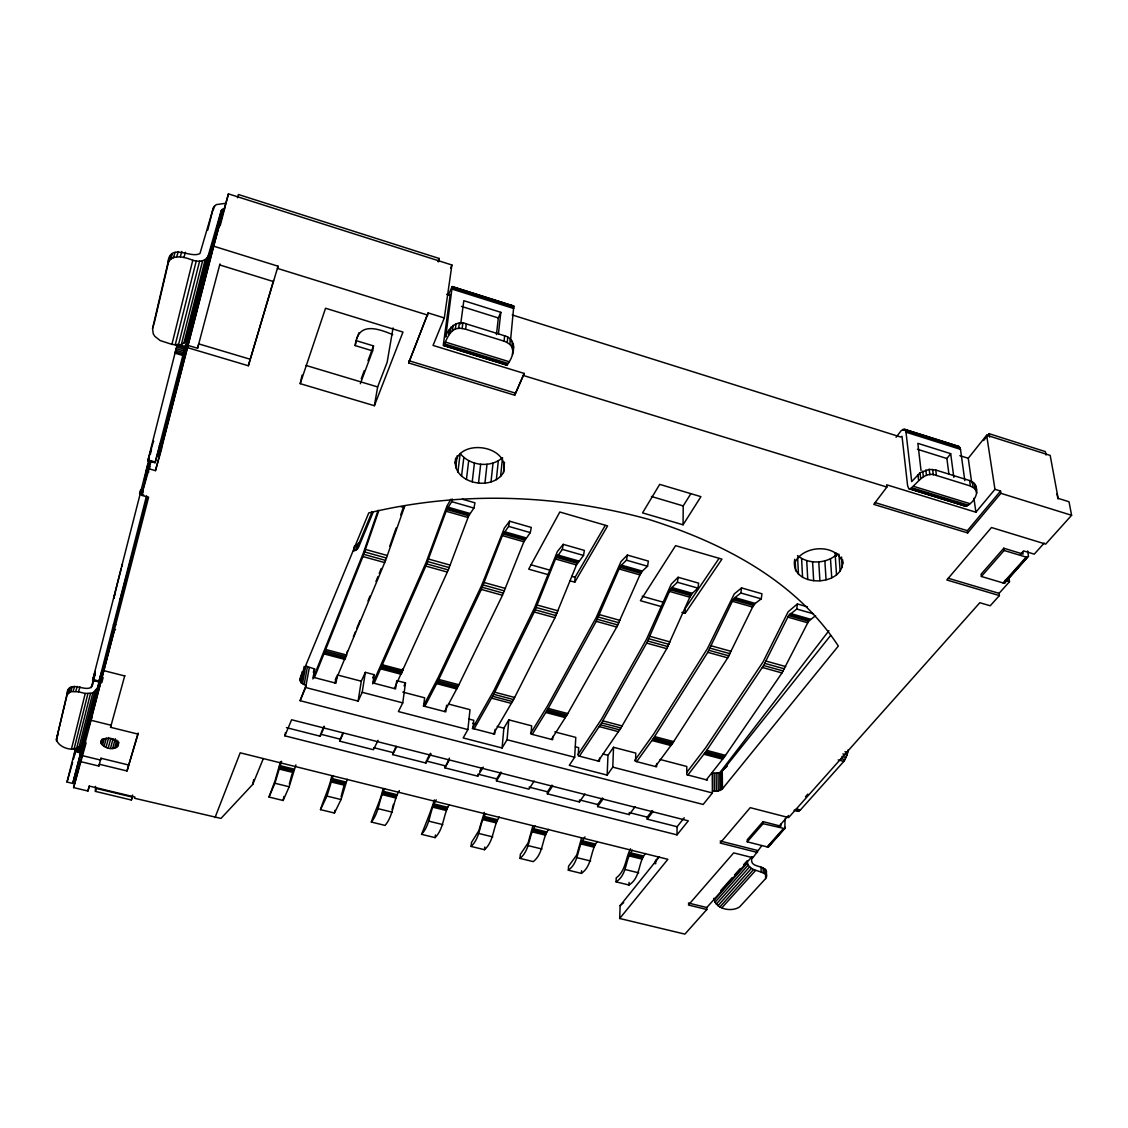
<?xml version="1.0" encoding="UTF-8"?>
<svg xmlns="http://www.w3.org/2000/svg" width="1128" height="1128" viewBox="0 0 1128 1128"><rect width="100%" height="100%" fill="white"/><g stroke="black" fill="none" stroke-linecap="round" stroke-linejoin="round"><path stroke-width="1.5" d="M1005.386 581.484L1004.851 582.852L1003.088 582.95L981.388 576.464L981.078 574.222L1003.765 548.222L1023.096 554.088L1022.729 551.832M681.862 612.391L685.189 613.322L685.218 608.429L718.987 558.459M683.074 524.788L700.925 496.658L659.697 484.377L642.537 512.887L683.074 524.788L683.216 505.908L690.66 494.022M285.497 732.565L284.876 735.837L677.011 834.875L677.096 826.725L684.259 817.758M95.429 791.391L96.247 788.444L132.286 797.101L131.37 800.02L95.429 791.391L95.513 786.399M656.637 763.529L656.581 766.828L635.543 761.344L635.783 753.109L613.533 747.286L607.978 755.309L607.16 775.105L569.288 765.334L574.674 757.269L575.788 737.388L554.807 731.903M655.678 863.808L655.735 860.396L658.498 857.576M677.096 826.725L647.204 819.154L647.246 817.123L652.21 810.651M100.857 742.633L100.885 741.35C104.749 735.541 117.552 738.516 118.073 745.58C114.111 751.135 103.423 748.47 100.857 742.633L101.746 739.333M630.51 848.778C625.307 858.493 626.026 870.605 616.212 877.88L616.071 881.856L628.987 885.015L629.057 882.364M602.408 797.947L597.699 804.546L597.614 806.576L629.241 814.599L629.297 812.569L647.246 817.123M751.699 856.984L706.805 907.532L706.819 909.506L684.907 934.125L619.695 918.488L620.118 905.615L659.316 856.885M607.16 775.105L612.772 767.139L613.533 747.286M599.574 758.101L599.419 761.372L578.227 755.873L578.678 747.667L575.379 746.806M510.476 341.079L513.776 306.083L452.215 286.582L448.324 294.831M224.74 203.421L216.125 204.647L213.291 208.031L199.994 253.447C190.463 259.214 169.369 241.406 167.719 263.726L152.576 328.445L153.211 333.747L154.832 336.327L160.12 340.529L171.907 344.378L178.421 345.097L181.354 344.533L185.612 341.756L189.391 330.264L155.044 462.762L160.698 443.05L157.708 454.824M581.399 838.513L576.803 854.911L568.568 866.205L568.343 870.196L581.413 873.396L581.554 870.731M551.959 785.088L547.503 791.8L547.362 793.83L579.411 801.952L579.524 799.935M569.851 580.793L574.786 582.189L575.083 577.282L605.172 525.521M552.861 736.415L552.635 739.714L531.034 734.074L531.655 725.84L508.798 719.847L503.863 728.166L502.087 747.991L463.171 737.938L467.894 729.576L469.995 709.681L448.436 704.041M548.56 829.348C541.581 839.317 543.724 853.318 533.262 861.623L520.022 858.394L520.332 854.389L528.115 842.898L532.726 826.401M155.072 462.706L147.824 460.717L177.293 344.153M502.087 747.991L507.064 739.728L508.798 719.847M534.164 781.055L528.933 789.149L496.461 780.914L496.644 778.884L500.832 772.06M495.15 729.266L494.684 734.187L472.914 728.533L473.76 720.313L468.684 718.987M484.349 812.357L478.808 830.744L471.49 842.433L471.081 846.437L484.49 849.708L484.744 847.043M446.603 294.323L449.48 295.226L450.185 294.478L443.276 345.379L506.796 365.105C513.86 357.294 518.415 339.486 504.653 335.806L466.315 323.877C455.895 318.787 446.448 331.463 445.729 336.976L452.215 286.582M444.305 317.955L428.118 312.907L408.674 362.962L514.706 395.209L524.196 373.439L433.039 345.422L444.305 317.955L451.905 264.995L228.448 193.875L213.502 246.13L155.467 470.644L148.247 468.613L150.532 460.633M514.706 395.209L524.196 373.439M449.423 758.157L444.883 767.83L477.779 776.177L477.99 774.146M455.754 458.01C450.326 483.094 491.977 492.273 503.455 472.505L504.498 462.24M794.746 559.262C789.064 588.463 845.704 587.505 842.63 559.77M512.408 354.643L513.451 344.012M500.592 476.467L502.524 457.672C490.652 468.275 469.882 465.949 460.196 453.47L457.855 472.237M513.113 352.049L511.802 346.761L509.856 344.421L510.42 339.077M496.348 479.668L498.308 460.887M511.802 346.761L512.352 341.417M752.221 856.998C748.414 868.475 763.289 864.231 766.42 871.183L765.503 873.721M713.911 898.24C715.293 909.253 731.564 912.425 739.63 906.884L765.644 878.571L766.561 876.033L765.898 869.899M509.856 344.421L507.219 342.517L507.797 337.159M507.219 342.517L504.075 341.164L504.653 335.806M491.004 481.91L493.021 463.143M769.282 845.394L768.676 846.677L767.139 846.874L747.258 841.826L763.092 823.68L784.806 828.657L785.074 818.914M484.941 483.052L487.014 464.285M496.447 334.607L498.336 317.955L500.832 312.329L463.819 300.697L460.703 323.976M498.407 333.973L500.832 312.329M434.379 799.893C430.713 811.709 426.017 823.144 421.534 834.325L435.112 837.639L435.422 834.974M478.54 483.01L480.669 464.257M446.589 705.254L445.814 711.853L423.592 706.058L424.65 697.809L402.837 692.098M472.237 481.797L474.423 463.044M466.442 479.485L468.684 460.732M396.097 746.313L392.6 754.576L425.947 763.036L426.201 761.005L445.109 765.799M461.535 476.227L463.834 457.474M455.656 467.767L457.164 455.825M687.911 774.992L705.804 751.727L763.585 665.52L788.613 615.55L796.749 609.035L797.383 603.959L807.436 606.85M835.82 556.315L836.243 553.016M504.075 341.164L465.624 329.221L466.315 323.877M443.586 345.661C447.492 337.935 450.805 326.373 462.142 328.516L462.861 323.172M598.249 761.076L620.908 727.983L666.747 648.656L689.842 597.191L692.282 593.328L697.964 588.139L698.627 583.148L678.111 577.268L671.273 584.092L646.471 639.379L601.633 718.987L578.058 754.435M655.41 766.518L672.753 742.985L727.715 657.864L752.602 607.061L755.21 603.409L761.273 598.855L761.95 593.779L741.547 587.914L734.243 593.948L707.538 648.445L653.69 733.99L634.585 760.653M458.631 328.53L459.35 323.186M455.303 329.249L456.036 323.905M794.084 810.299L798.13 811.342L800.415 809.946L843.829 761.4L847.114 755.069L848.115 749.88M452.413 330.617L453.146 325.287M467.894 729.576L398.395 711.556L402.752 702.871L405.488 682.919L396.746 680.621L395.575 688.884L372.903 682.948L374.172 674.671L365.345 672.359L361.27 681.213L358.112 701.108L305.646 687.502L300.104 700.699L703.153 804.461L712.402 792.97L712.276 773.145L719.777 772.75L727.292 766.194M579.411 756.183L601.619 722.879L646.668 643.101L669.482 591.396L671.865 587.519L677.42 582.274L678.111 577.268M636.728 761.64L653.732 737.952L707.778 652.322L732.368 601.28L734.934 597.6L740.842 593.004L741.547 587.914M448.662 334.931L449.409 329.587M450.142 332.563L450.89 327.219M399.312 790.615C392.727 801.514 393.658 815.332 385.085 825.414L371.338 822.058C374.834 811.088 380.559 800.711 382.942 789.121M438.651 261.795L439.159 258.467L238.403 194.509L237.486 197.795M408.674 362.962L428.118 312.907M162.488 445.884L159.527 445.419M358.112 701.108L362.215 692.31L365.345 672.359M331.717 776.36C329.207 787.922 323.947 798.539 320.493 809.636L334.424 813.034L334.861 810.355M551.437 739.404L566.961 714.997L616.748 627.041L639.943 574.899L642.297 571.106L647.543 566.242L648.374 561.109L627.351 555.061L621.02 561.518L596.233 617.467L547.588 705.86L530.541 733.496M378.091 740.32L373.424 749.711L339.627 741.138L342.912 732.763M493.486 733.877L513.564 699.571L554.948 617.721L576.479 564.945L583.529 555.427L584.36 550.408L563.21 544.345L557.359 551.578L534.348 608.288L493.965 690.435L472.308 728.674M532.233 734.384L547.404 709.822L596.218 621.345L619.089 568.949L621.401 565.128L626.491 560.193L627.351 555.061M474.127 728.857L493.726 694.312L534.263 611.996L555.498 558.98L562.35 549.378L563.21 544.345M356.603 545.346L354.347 546.29L353.515 551.141L355.771 550.21L356.603 545.346L359.437 542.328L372.169 511.633M355.771 550.21L357.505 548.857L358.337 543.992M357.505 548.857L359.437 542.328M286.427 727.645L320.183 736.217L320.535 734.173L339.965 739.108M393.052 327.952L387.144 362.328L377.654 386.932L374.383 405.713L300.217 383.661L302.064 375.145M300.104 700.699L306.026 685.415L301.134 682.694L300.189 678.943L368.757 512.916C460.746 490.793 557.584 494.29 648.6 519.345C721.864 542.54 795.169 579.961 838.33 646.048L722.456 788.81L718.198 791.024L712.388 790.897M302.445 683.822L305.744 665.999L314.642 668.989L313.147 677.251L335.989 683.201L337.385 674.953L361.27 681.213M372.607 350.893L373.509 345.915L356.152 340.628L355.207 345.591L372.607 350.893L360.34 383.689M304.109 684.752L307.394 666.93M280.534 761.569L275.119 780.505L269 797.045L283.114 800.499L283.847 796.481M305.646 687.502L309.312 667.607M300.302 681.453L302.121 671.724M301.134 682.694L304.151 666.493M299.977 680.17L300.88 675.305M444.587 711.528L458.179 686.219L502.468 595.302L523.857 541.764L530.315 532.613L531.288 527.439L509.616 521.206L504.343 528.087L481.6 585.573L438.468 676.941L423.395 706.015M424.833 706.382L438.073 680.903L481.318 589.422L502.369 535.631L508.615 526.381L509.616 521.206M148.247 468.613L141.493 495.305L148.586 497.279L73.616 787.598L87.928 791.024L89.267 786.075L134.937 797.059L134.542 798.271L220.975 818.42L252.757 784.383L253.715 779.603M394.321 688.559L448.295 569.936L468.684 515.806L473.915 508.065L474.973 502.848L462.325 499.196M93.145 679.282C94.512 700.841 67.581 674.502 66.806 694.975L56.4 739.446C58.755 749.048 78.354 753.631 83.049 743.437L101.393 672.965L98.813 681.946L92.651 680.114L149.361 457.926M374.172 683.272L425.792 566.087L446.744 509.518L451.764 501.678L452.314 499.069M975.494 489.989C977.285 485.731 973.633 481.6 969.615 480.556L935.746 470.024L929.204 469.375L920.011 472.773L911.706 481.628L905.995 432.179L904.896 429.486L901.399 430.374L896.055 437.326M975.593 485.435C979.442 493.599 973.337 503.44 965.681 506.26L908.731 488.579L907.603 485.674L902.019 436.31L900.595 437.015L512.211 314.952M98.813 681.946L146.555 495.784M153.436 441.739L153.577 441.02L153.295 441.866M56.4 739.446L68.258 690.054M154.183 323.186L169.341 258.467M213.502 246.13L278.038 266.208L277.502 268.408L427.78 315.135M71.515 748.78L85.234 693.48L92.82 692.944L97.234 688.165M171.907 344.378L192.775 260.3C185.246 257.113 171.414 253.208 167.719 263.726M187.248 347.565L248.343 365.754L273.512 280.519M616.071 881.856C627.69 874.341 624.757 859.804 632.357 850.23M628.987 885.015C640.774 877.626 637.729 862.99 645.428 853.473M74.025 749.119L87.857 693.861M175.192 345.041L196.23 261.047C200.615 261.583 206.41 260.681 208.144 255.971L221.215 210.541L224.585 208.765L228.448 193.875M115.578 629.509L113.138 631.003L72.742 783.424L67.017 782.042L75.505 748.456L81.385 749.894L85.686 734.131L83.712 741.519M568.343 870.196C579.792 861.891 576.634 846.747 585.009 836.905M581.413 873.396C592.567 865.543 589.944 851.231 597.304 841.488M75.787 748.936L74.476 754.124L74.8 753.067M150.221 454.528L151.505 449.423M93.948 678.591L95.288 673.247L92.143 684.245M76.507 748.907L90.437 693.678M144.525 478.864L146.203 472.223M178.421 345.097L199.6 261.188M144.722 479.513L146.062 474.169L144.708 478.808M207.707 230.182L213.291 208.031M213.46 209.554L214.32 206.142M131.37 800.02L132.639 795M455.106 463.129C460.027 437.297 511.125 445.898 503.455 472.505M520.022 858.394C530.301 849.948 528.271 836.045 535.165 826.02M149.827 465.808L150.644 462.55M78.791 748.16L92.82 692.944M181.354 344.533L202.659 260.681M484.49 849.708C494.247 840.938 492.598 827.247 499.21 817.067M121.175 568.667L113.674 598.503L115.437 592.51M80.722 746.947L94.822 691.718M183.808 343.391L205.211 259.595M82.175 745.326L96.331 690.082M185.612 341.756L207.087 257.988M72.742 783.424L81.385 749.894M186.642 339.739L208.144 255.971M471.081 846.437C480.641 837.54 479.132 823.933 485.632 813.683M91.213 687.671L91.974 684.809M149.404 467.443L149.079 468.698M147.542 496.658L110.685 638.984L113.138 631.003M158.188 455.359L159.499 450.255M160.317 447.816L221.624 209.794M87.758 728.914L113.745 630.411M161.431 445.518L222.371 209.216M114.548 629.988L88.675 727.616M161.896 446.815L223.386 208.863M80.342 761.555L98.855 766.053L99.349 764.248L126.999 770.974L138.081 733.073M421.534 834.325C430.699 824.582 429.289 810.524 436.24 799.822M435.112 837.639C444.108 828.417 442.994 815.036 449.212 804.616M101.802 682.637L103.127 677.519M220.186 225.755L224.585 208.765M371.338 822.058C379.332 812.259 378.952 799.244 384.634 788.528M392.135 809.368L393.446 804.349M320.493 809.636L326.965 796.086L333.155 775.711M341.079 796.777L344.153 784.989M334.424 813.034L341.051 799.54L347.269 779.222M146.428 471.335L149.192 461.479M289.346 784.016L292.025 773.85M283.114 800.499L289.177 786.766L295.903 764.855M187.868 345.379L197.569 348.27L219.96 263.952M114.633 748.231L116.818 740.01M116.269 747.61L118.003 741.025M117.439 746.708L118.299 743.408M118.073 745.58L118.933 742.294M269 797.045L274.908 783.255L281.591 761.287M112.659 748.527L115.282 738.657M108.203 748.09L110.854 738.22M110.459 748.47L113.096 738.614M98.855 766.053L100.97 758.242L128.536 764.981M104.086 746.412L106.314 738.191M126.999 770.974L138.039 734.116L110.558 727.306L111.108 725.276L91.044 720.284L91.791 717.577M106.032 747.385L108.683 737.529M512.958 349.285L513.663 346.705M121.655 566.848L122.43 564.099M87.928 791.024L89.295 786.033M101.407 743.958L102.747 739.023M102.507 745.241L104.298 738.671M100.97 758.242L100.477 760.046L82.02 755.548M110.558 727.306L124.813 675.545M93.469 678.125L95.245 671.4L93.229 678.337M73.616 787.598L86.109 742.873M197.569 348.27L198.782 343.899L249.979 359.183M75.844 750.839L76.154 749.753M104.396 668.566L103.818 670.638L124.715 675.954M75.266 751.445L76.182 748.188M67.017 782.042L72.601 762.331M73.517 759.045L74.913 754.124M155.467 470.644L161.783 448.309M141.493 495.305L148.318 471.49M153.013 442.825L147.867 460.661M66.806 694.975L70.796 691.647L78.523 691.788L79.947 686.867M73.151 691.267L74.603 686.346M75.787 691.323L77.226 686.388M67.511 693.565L68.949 688.658M68.864 692.437L70.317 687.516M56.414 740.913L57.824 734.596M70.796 691.647L72.234 686.726M92.595 680.424L92.947 679.296M248.343 365.754L278.038 266.208M183.878 257.551L185.471 252.291M180.24 256.817L181.848 251.558M152.576 328.445L153.789 324.497M176.687 256.832L178.294 251.572M170.765 259.102L172.387 253.842M173.458 257.621L175.066 252.362M168.805 261.188L170.441 255.929M300.217 383.661L325.541 308.24L402.964 332.069L374.383 405.713M378.12 510.279L363.47 552.706L312.837 678.943M314.416 677.576L362.92 556.541L378.599 511.238M389.752 546.234L396.111 528.087M400.722 514.89L403.612 506.641M334.72 682.877L385.579 560.404L404.811 505.894M356.73 339.034L359.042 332.647M355.207 345.591C357.717 321.832 376.752 327.952 392.741 334.663M361.256 378.74L364.316 370.534M367.996 360.692L373.509 345.915M1027.664 550.957L1028.454 556.273L1026.818 557.288L1004.103 550.478L1003.765 548.222M654.522 863.526L655.735 860.396M215.011 817.603L240.193 752.813L667.861 859.31L619.695 918.488M437.932 261.611L439.159 258.467M450.608 268.238L451.905 264.995M353.416 636.657L355.405 631.793M356.73 628.55L360.043 620.428M367.996 600.956L369.984 596.077M375.948 581.47L377.936 576.605M379.248 573.362L381.236 568.484M252.757 784.383L263.12 759.102M346.874 652.675L347.452 651.265M358.605 547.193L373.382 511.661M284.876 735.837L291.616 719.763L688.32 820.831L677.011 834.875M313.274 672.232L314.642 668.989M335.256 679.789L336.68 676.56M321.254 732.58L324.117 726.192M320.183 736.217L324.483 726.644M339.627 741.138L343.321 733.228M372.691 677.829L374.172 674.671M372.578 683.836L426.201 562.209L447.069 505.823L450.946 499.21M401.878 670.159L402.456 668.96M404.05 685.838L405.488 682.919M706.354 779.8L724.571 756.691L781.986 672.937L808.565 621.246L815.586 615.691M794.916 562.703C802.769 544.88 837.131 543.174 842.87 563.224M392.6 754.576L396.619 746.806M427.047 759.468L430.402 753.307M425.947 763.036L430.995 753.8M444.883 767.83L449.198 760.201M574.786 582.189L607.597 525.902L559.812 512.013L528.694 569.175L548.448 574.758M479.781 771.129L481.585 768.097M477.779 776.177L483.193 767.11M496.461 780.914L501.495 772.722M547.362 793.83L552.72 785.779M685.189 613.322L721.948 559.135L675.587 545.656L640.408 600.688L661.967 606.779M579.411 801.952L584.967 793.999M597.614 806.576L603.269 798.666M629.241 814.599L635.092 806.774M994.952 489.312L975.903 512.211L886.678 484.8L886.89 487.056L873.777 504.385L967.683 532.938L1000.874 493.317L1000.522 491.047L994.952 489.312L986.647 435.196L1050.182 455.416L1058.135 498.35L1069.02 501.763L1071.6 515.299L1045.684 544.105L991.47 527.523L946.815 579.975L999.38 595.584L999.055 593.342L1009.49 581.724L1008.996 578.551M647.204 819.154L653.154 811.385M828.897 630.721L719.777 772.75L719.946 790.516M686.91 772.201L705.649 747.765L763.036 661.939L788.12 611.799L797.383 603.959M909.76 489.058C917.684 483.559 924.058 470.573 936.423 475.452L970.39 485.999L975.114 488.847L976.763 493.119M948.874 473.746L946.885 458.518L950.678 453.667L917.854 443.346L921.012 470.418M971.701 482.643L968.247 458.278L986.647 435.196M983.602 440.569L989.101 433.688L1045.402 451.623L1046.037 455.035M830.518 635.6L722.258 771.03L722.456 788.81M967.683 532.938L967.373 530.682L1000.522 491.047M780.858 824.159L780.943 826.218L763.036 821.607L747.215 839.782L747.258 841.826M981.388 576.464L1004.103 550.478M720.792 890.485L732.255 877.556M734.554 874.975L740.278 868.518M743.719 864.64L747.159 860.763C747.596 871.31 760.131 869.688 766.039 874.764M706.819 909.506L688.39 905.023L733.679 852.881L752.898 857.731L761.682 845.746M778.574 826.739L788.528 815.516M1020.431 554.426L1023.561 550.901L1034.249 554.144L1044.19 543.076M805.519 796.72L807.86 794.084M714.193 900.257L747.483 862.821M715.011 902.273L748.343 864.88M767.139 846.874L783.255 828.854M1003.088 582.95L1026.142 557.161M716.28 904.148L749.683 866.797M767.703 846.959L783.819 828.939M1003.751 583.077L1026.818 557.288M768.224 846.888L785.398 827.36M1004.357 583.035L1027.425 557.26M768.676 846.677L785.342 827.881M1004.851 582.852L1028.454 556.273M717.944 905.742L751.417 868.447M999.38 595.584L990.215 605.778L979.823 602.719L788.613 817.588L750.219 807.662L720.172 843.039L757.551 852.5M719.875 906.968L753.405 869.716M721.934 907.73L755.548 870.506M797.538 555.596C808.762 564.846 827.36 563.859 837.625 553.622M513.367 305.871L507.797 304.828M620.118 905.615L623.671 902.654M956.939 446.505L959.265 446.646L960.492 449.353L964.821 480.641M113.336 624.954L115.86 624.813M462.142 328.516L465.624 329.221M192.775 260.3L196.23 261.047M472.702 723.26L476.129 724.035M79.115 746.708L82.062 747.427M77.31 747.568L81.724 748.654M75.181 749.641L81.061 751.065M74.913 750.67L80.793 752.108M74.702 751.474L80.581 752.912M688.39 903.034L706.805 907.532M274.908 783.255L289.177 786.766M326.965 796.086L341.051 799.54M378.359 808.734L392.262 812.16M429.091 821.226L442.81 824.61M479.174 833.564L492.724 836.905M528.609 845.746L541.99 849.031M577.437 857.774L590.635 861.016M625.645 869.646L638.688 872.846M279.772 765.574L294.027 769.113M331.815 778.517L345.901 782.014M383.196 791.292L397.084 794.746M433.913 803.897L447.619 807.31M483.968 816.348L497.519 819.718M533.403 828.643L546.77 831.97M582.203 840.769L595.401 844.054M630.397 852.754L643.425 855.997M279.434 766.462L293.689 770.001M331.463 779.392L345.535 782.888M382.815 792.152L396.704 795.607M433.504 804.757L447.21 808.156M483.545 817.194L497.081 820.549M532.952 829.475L546.304 832.788M581.724 841.601L594.921 844.872M629.889 853.572L642.932 856.801M279.067 767.618L293.308 771.157M331.068 780.534L345.14 784.03M382.406 793.294L396.295 796.735M433.081 805.871L446.801 809.284M483.122 818.308L496.644 821.663M532.515 830.575L545.867 833.888M581.287 842.686L594.47 845.958M629.438 854.643L642.466 857.886M278.686 768.929L292.942 772.468M330.701 781.831L344.773 785.328M382.039 794.577L395.928 798.032M432.715 807.154L446.42 810.553M482.742 819.577L496.278 822.932M532.134 831.83L545.501 835.157M580.906 843.941L594.104 847.213M629.057 855.898L642.086 859.127M78.523 691.788L85.234 693.48M373.721 747.681L392.882 752.545M479.682 774.583L496.644 778.884M529.088 787.118L547.503 791.8M581.174 800.344L597.699 804.546M92.806 679.507L99.01 681.072M92.75 679.987L98.94 681.552M92.651 680.114L98.855 681.693M720.157 841.009L757.494 850.456M507.064 739.728L574.674 757.269M612.772 767.139L712.402 792.97M707.51 780.111L686.755 774.696L686.797 766.476L660.077 759.468M497.138 726.418L503.863 728.166M603.057 754.026L607.978 755.309M362.215 692.31L402.752 702.871M796.368 808.903L800.415 809.946M795.198 809.918L799.244 810.961M326.189 649.629L346.902 655.114M438.778 679.437L458.899 684.766M548.208 708.412L567.779 713.587M654.621 736.584L673.656 741.618M706.734 750.374L725.501 755.351M382.773 664.885L403.189 670.286M493.726 694.312L513.564 699.571M601.619 722.879L620.908 727.983M325.583 651.152L346.268 656.623M438.073 680.903L458.179 686.219M547.404 709.822L566.961 714.997M653.732 737.952L672.753 742.985M705.804 751.727L724.571 756.691M382.152 666.281L402.555 671.682M492.682 696.3L512.493 701.545M600.434 724.796L619.709 729.886M324.991 652.604L345.661 658.075M381.546 667.635L401.921 673.021M437.368 682.313L457.46 687.629M546.615 711.19L566.157 716.351M652.844 739.263L671.851 744.297M704.873 753.025L723.626 757.974M324.399 654L345.055 659.457M380.94 668.932L401.3 674.318M436.677 683.653L456.755 688.954M491.639 698.176L511.435 703.407M545.825 712.487L565.339 717.648M599.264 726.601L618.511 731.691M651.97 740.518L670.948 745.537M703.942 754.251L722.681 759.2M494.783 692.211L514.65 697.471M602.803 720.834L622.12 725.953M840.868 758.58L845.069 759.708M838.231 759.905L843.829 761.4M844.971 751.699L847.762 752.461M842.898 753.941L847.114 755.069M841.981 756.423L846.183 757.551M536.293 607.527L557.02 613.279M648.896 638.758L669.017 644.342M535.278 609.839L555.977 615.578M647.782 641.014L667.889 646.584M534.263 611.996L554.948 617.721M646.668 643.101L666.747 648.656M426.708 563.915L448.295 569.936M365.514 549.435L387.369 555.526M425.792 566.087L447.351 572.093M484.25 582.541L505.457 588.449M599.461 614.647L620.033 620.386M711.303 645.822L731.282 651.406M766.011 661.078L785.708 666.563M364.64 551.959L386.467 558.05M483.263 584.995L504.456 590.889M598.39 617.044L618.962 622.769M710.146 648.163L730.126 653.718M764.812 663.377L784.496 668.862M140.591 489.764L143.411 490.539M140.408 490.37L143.242 491.159M140.21 491.089L143.044 491.879M140.013 491.836L142.833 492.626M363.766 554.341L385.579 560.404M482.291 587.293L503.455 593.187M597.304 619.286L617.862 624.997M708.976 650.334L728.928 655.876M763.585 665.52L783.255 670.991M139.816 492.569L142.636 493.359M139.632 493.246L142.466 494.036M139.491 493.824L143.721 494.995M362.92 556.541L384.719 562.59M481.318 589.422L502.468 595.302M537.309 605.073L558.036 610.826M596.218 621.345L616.748 627.041M649.982 636.361L670.117 641.959M707.778 652.322L727.715 657.864M762.345 667.48L781.986 672.937M146.203 470.179L148.995 470.968M145.808 471.574L148.614 472.364M428.584 559.065L450.199 565.114M427.639 561.561L449.24 567.596M530.738 564.747L550.45 570.317M571.797 576.366L575.083 577.282M642.199 596.261L663.701 602.338M147.994 459.998L155.213 462.043M147.881 460.45L155.17 462.381M147.359 465.878L150.151 466.654M147.007 467.232L149.798 468.007M159.386 445.898L162.235 446.716M555.498 558.98L576.479 564.945M669.482 591.396L689.842 597.191M504.385 531.655L525.916 537.816M621.401 565.128L642.297 571.106M734.934 597.6L755.21 603.409M790.446 613.477L810.426 619.201M503.751 532.613L525.267 538.775M562.35 549.378L583.529 555.427M620.64 566.044L641.522 572.009M677.42 582.274L697.964 588.139M734.074 598.46L754.336 604.255M789.529 614.323L809.495 620.033M503.06 533.967L524.562 540.115M619.864 567.342L640.732 573.292M733.2 599.715L753.448 605.496M788.613 615.55L808.565 621.246M401.004 506.698L404.162 507.6M502.369 535.631L523.857 541.764M619.089 568.949L639.943 574.899M732.368 601.28L752.602 607.061M787.753 617.101L807.69 622.783M557.627 554.962L578.65 560.954M671.865 587.519L692.282 593.328M556.936 555.949L577.945 561.927M671.075 588.463L691.464 594.273M556.217 557.317L577.198 563.281M670.258 589.775L690.632 595.57M798.13 811.342L796.368 810.144M451.764 501.678L473.915 508.065M447.957 507.149L469.939 513.466M447.379 508.136L469.333 514.438M508.615 526.381L530.315 532.613M626.491 560.193L647.543 566.242M740.842 593.004L761.273 598.855M796.749 609.035L813.514 613.843M446.744 509.518L468.684 515.806M446.082 511.224L467.993 517.498M176.053 348.594L183.779 350.878M948.183 578.241L999.055 593.342M175.615 350.244L183.328 352.528M175.207 351.795L182.919 354.079M174.868 353.134L182.567 355.419M651.434 496.489L683.216 505.908M1004.977 580.384L1009.49 581.724M178.83 344.618L185.006 346.451M176.927 345.436L184.639 347.734M176.504 346.959L184.216 349.243M305.956 365.43L377.654 386.932M409.027 360.748L514.918 392.981M875.243 502.637L967.373 530.682M445.659 342.137L509.151 361.707M913.807 486.408L969.953 503.694M444.827 343.984L508.22 363.512M912.383 487.945L968.458 505.203M491.286 359.169L496.249 360.692M912.919 488.932L917.84 490.44M927.681 493.472L932.602 494.995M942.444 498.012L950.65 500.536M957.207 502.566L962.128 504.075M444.108 345.182L507.417 364.668M911.001 488.847L967.006 506.077M444.94 345.887L506.796 365.105M908.731 488.579L965.681 506.26M523.984 375.666L886.89 487.056M219.636 264.925L273.441 281.563M1000.874 493.317L1071.6 515.299M461.451 306.393L498.336 317.955M917.431 449.282L946.885 458.518M453.343 287.654L461.592 290.263M464.891 291.306L483.052 297.031M486.351 298.074L504.498 303.799M902.71 429.401L955.289 445.997M452.624 287.668L513.959 306.999M905.615 430.529L960.041 447.703M452.483 289.219L513.889 308.578M905.995 432.179L960.492 449.353M959.857 455.641L968.247 458.278M903.909 429.105L958.208 446.237M452.539 286.766L513.776 306.083M904.896 429.486L959.265 446.646M963.763 504.583L964.567 505.753M836.13 556.146L835.256 552.96L835.495 556.301M1057.021 493.909L1057.937 498.886M506.204 363.752L506.373 364.795M989.101 433.688L989.623 437.086M974.338 483.404L975.114 488.847M972.294 481.741L973.069 487.183M973.929 498.294L975.903 512.211M969.615 480.556L970.39 485.999M950.678 453.667L953.837 477.37M935.746 470.024L936.423 475.452M932.602 469.389L933.265 474.817M929.204 469.375L929.867 474.803M925.834 469.967L926.483 475.396M922.69 471.123L923.338 476.552M920.011 472.773L920.645 478.201M917.98 474.803L918.601 480.232M841.573 557.049L842.32 567.384M838.936 554.158L840.149 571.374M835.242 555.991L836.539 574.899M830.49 558.854L831.731 577.747M824.864 560.856L826.063 579.736M818.759 561.843L819.901 580.708M812.583 561.786L813.669 580.638M806.731 560.658L807.761 579.524M801.599 558.557L802.572 577.409M797.623 557.317L798.469 574.462M795.212 560.574L795.705 570.867M766.42 871.183L766.42 877.33M765.56 875.328L765.644 878.571M764.77 868.743L764.911 873.594M763.036 821.607L763.092 823.68M763.106 867.77L763.247 872.621M761.019 867.051L761.16 871.916M721.215 771.989L721.398 789.755M718.042 773.272L718.198 791.024M716.125 773.526L716.266 791.278M714.165 773.47L714.292 791.221M196.483 302.995L211.951 245.199L196.483 302.995M80.257 755.422L85.911 734.666L80.257 755.422M89.718 718.621L101.308 674.784L89.718 718.621M120.132 600.209L133.597 549.815L120.132 600.209"/></g></svg>
